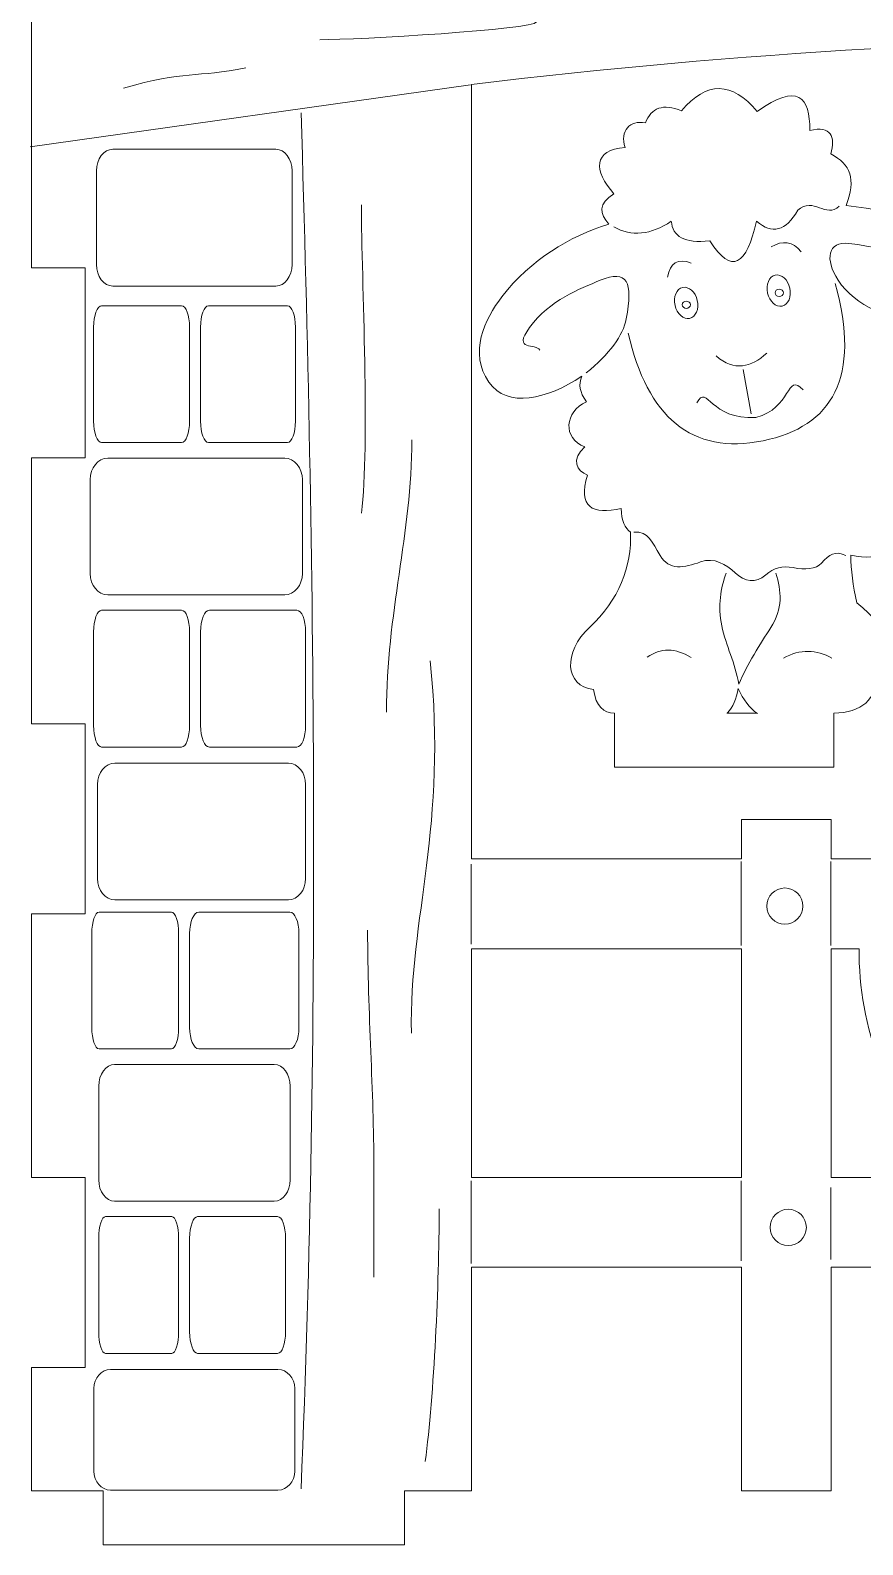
# Model space of a CAD drawing. Header units: centimetres. Extents: x -16.2 to 16.2, y -18.7 to 18.7.
# Drawn here: x -15.38 to -10.75, y -9.92 to -1.48 of the extents above; entities that cross this region are included whole.
import ezdxf

# ---------------------------------------------------------------- set-up
doc = ezdxf.new("R2010")
doc.units = ezdxf.units.CM
doc.header["$MEASUREMENT"] = 0
doc.layers.add('layer 1', color=7, linetype='Continuous')

msp = doc.modelspace()

# ---------------------------------------------------------------- linework, layer by layer
at = {"layer": 'layer 1', "color": 240, "lineweight": 9}
for points, knots in [([(-7.08311, -8.37122), (-7.02515, -8.46412), (-6.93061, -8.53301), (-6.8031, -8.64786), (-6.8031, -8.64786), (-6.68491, -8.74533), (-6.66989, -8.83753), (-6.75776, -8.92432), (-6.75776, -8.92432), (-6.93953, -8.7537), (-6.99104, -8.79321), (-6.83508, -8.98361), (-6.83508, -8.98361), (-6.92515, -9.02296), (-7.07139, -9.01543), (-7.23232, -9.00711), (-7.23232, -9.00711), (-7.07049, -9.18664), (-7.06368, -9.33854), (-7.21189, -9.46298), (-7.21189, -9.46298), (-7.47746, -9.1247), (-7.50336, -9.21024), (-7.32556, -9.54879), (-7.32556, -9.54879), (-7.46083, -9.6115), (-7.66663, -9.60448), (-7.94866, -9.52762), (-7.94866, -9.52762), (-8.20234, -9.4216), (-8.33703, -9.28267), (-8.35261, -9.11072), (-8.35261, -9.11072), (-8.35261, -9.11072), (-8.33461, -8.63148), (-8.33461, -8.63148), (-8.33461, -8.63148), (-8.45335, -8.658), (-8.63015, -8.65193), (-8.74762, -8.6531), (-8.74762, -8.6531), (-8.74762, -8.6531), (-8.85902, -9.26059), (-8.85902, -9.26059), (-8.85902, -9.26059), (-8.95739, -9.38628), (-9.08509, -9.47717), (-9.24531, -9.53311), (-9.24531, -9.53311), (-9.4056, -9.58903), (-9.59006, -9.61057), (-9.8188, -9.59649), (-9.8188, -9.59649), (-9.69186, -9.30799), (-9.7131, -9.21659), (-9.97565, -9.576), (-9.97565, -9.576), (-10.2489, -9.52662), (-10.3772, -9.41461), (-10.19494, -9.27971), (-10.19494, -9.27971), (-10.19494, -9.27971), (-9.93561, -9.08768), (-9.93561, -9.08768), (-9.93561, -9.08768), (-10.10039, -9.1044), (-10.26213, -9.06346), (-10.42099, -8.96497), (-10.42099, -8.96497), (-10.3078, -8.8716), (-10.24102, -8.80236), (-10.49871, -8.91198), (-10.49871, -8.91198), (-10.57154, -8.71259), (-10.51185, -8.59841), (-10.31965, -8.56918), (-10.31965, -8.56918), (-10.22015, -8.53586), (-10.11613, -8.45314), (-10.04425, -8.37122), (-10.04425, -8.37122), (-10.04425, -8.37122), (-10.92733, -8.37122), (-10.92733, -8.37122), (-10.92733, -8.37122), (-10.92733, -8.37122), (-10.92733, -9.61787), (-10.92733, -9.61787), (-10.92733, -9.61787), (-10.92733, -9.61787), (-11.42707, -9.61787), (-11.42707, -9.61787), (-11.42707, -9.61787), (-11.42707, -9.61787), (-11.42707, -8.37122), (-11.42707, -8.37122), (-11.42707, -8.37122), (-11.42707, -8.37122), (-12.93015, -8.37122), (-12.93015, -8.37122), (-12.93015, -8.37122), (-12.93015, -8.37122), (-12.93015, -9.61788), (-12.93015, -9.61788), (-12.93015, -9.61788), (-12.93015, -9.61788), (-13.30283, -9.61788), (-13.30283, -9.61788), (-13.30283, -9.61788), (-13.30283, -9.61788), (-13.30283, -9.91786), (-13.30283, -9.91786), (-13.30283, -9.91786), (-13.30283, -9.91786), (-14.97989, -9.91786), (-14.97989, -9.91786), (-14.97989, -9.91786), (-14.97989, -9.91786), (-14.97989, -9.61788), (-14.97989, -9.61788), (-14.97989, -9.61788), (-14.97989, -9.61788), (-15.37919, -9.61788), (-15.37919, -9.61788), (-15.37919, -9.61788), (-15.37919, -9.61788), (-15.37919, -8.93065), (-15.37919, -8.93065), (-15.37919, -8.93065), (-15.37919, -8.93065), (-15.07919, -8.93065), (-15.07919, -8.93065), (-15.07919, -8.93065), (-15.07919, -8.93065), (-15.07919, -7.8715), (-15.07919, -7.8715), (-15.07919, -7.8715), (-15.07919, -7.8715), (-15.37919, -7.8715), (-15.37919, -7.8715), (-15.37919, -7.8715), (-15.37919, -7.8715), (-15.37919, -6.40419), (-15.37919, -6.40419), (-15.37919, -6.40419), (-15.37919, -6.40419), (-15.07919, -6.40419), (-15.07919, -6.40419), (-15.07919, -6.40419), (-15.07919, -6.40419), (-15.07919, -5.34501), (-15.07919, -5.34501), (-15.07919, -5.34501), (-15.07919, -5.34501), (-15.37919, -5.34501), (-15.37919, -5.34501), (-15.37919, -5.34501), (-15.37919, -5.34501), (-15.37919, -3.86418), (-15.37919, -3.86418), (-15.37919, -3.86418), (-15.37919, -3.86418), (-15.07919, -3.86418), (-15.07919, -3.86418), (-15.07919, -3.86418), (-15.07919, -3.86418), (-15.07919, -2.80499), (-15.07919, -2.80499), (-15.07919, -2.80499), (-15.07919, -2.80499), (-15.37919, -2.80499), (-15.37919, -2.80499), (-15.37919, -2.80499), (-15.37919, -2.80499), (-15.37919, -2.09318), (-15.37919, -2.09318), (-15.37919, -2.09318), (-15.37919, -2.09318), (-15.37919, -2.09316), (-15.37919, -2.09316), (-15.37919, -2.09316), (-15.37919, -2.09316), (-15.37919, -0.54544), (-15.37919, -0.54544), (-15.37919, -0.54544), (-15.37919, -0.54544), (-8.53785, 6.29589), (-8.53785, 6.29589), (-8.53785, 6.29589), (-8.53785, 6.29589), (-1.6965, -0.54544), (-1.6965, -0.54544), (-1.6965, -0.54544), (-1.6965, -0.54544), (-1.6965, -2.09316), (-1.6965, -2.09316), (-1.6965, -2.09316), (-1.6965, -2.09316), (-1.69651, -2.09318), (-1.69651, -2.09318), (-1.69651, -2.09318), (-1.69651, -2.09318), (-1.69651, -2.80506), (-1.69651, -2.80506), (-1.69651, -2.80506), (-1.69651, -2.80506), (-1.99651, -2.80499), (-1.99651, -2.80499), (-1.99651, -2.80499), (-1.99651, -2.80499), (-1.99651, -3.86418), (-1.99651, -3.86418), (-1.99651, -3.86418), (-1.99651, -3.86418), (-1.6965, -3.86418), (-1.6965, -3.86418), (-1.6965, -3.86418), (-1.6965, -3.86418), (-1.6965, -5.34501), (-1.6965, -5.34501), (-1.6965, -5.34501), (-1.6965, -5.34501), (-1.99651, -5.34501), (-1.99651, -5.34501), (-1.99651, -5.34501), (-1.99651, -5.34501), (-1.99651, -6.40419), (-1.99651, -6.40419), (-1.99651, -6.40419), (-1.99651, -6.40419), (-1.6965, -6.40419), (-1.6965, -6.40419), (-1.6965, -6.40419), (-1.6965, -6.40419), (-1.6965, -7.8715), (-1.6965, -7.8715), (-1.6965, -7.8715), (-1.6965, -7.8715), (-1.99651, -7.8715), (-1.99651, -7.8715), (-1.99651, -7.8715), (-1.99651, -7.8715), (-1.99651, -8.93065), (-1.99651, -8.93065), (-1.99651, -8.93065), (-1.99651, -8.93065), (-1.6965, -8.93065), (-1.6965, -8.93065), (-1.6965, -8.93065), (-1.6965, -8.93065), (-1.69651, -9.61788), (-1.69651, -9.61788), (-1.69651, -9.61788), (-1.69651, -9.61788), (-2.09581, -9.61788), (-2.09581, -9.61788), (-2.09581, -9.61788), (-2.09581, -9.61788), (-2.09581, -9.91787), (-2.09581, -9.91787), (-2.09581, -9.91787), (-2.09581, -9.91787), (-3.77287, -9.91787), (-3.77287, -9.91787), (-3.77287, -9.91787), (-3.77287, -9.91787), (-3.77287, -9.61788), (-3.77287, -9.61788), (-3.77287, -9.61788), (-3.77287, -9.61788), (-4.14555, -9.61788), (-4.14555, -9.61788), (-4.14555, -9.61788), (-4.14555, -9.61788), (-4.14555, -8.37122), (-4.14555, -8.37122), (-4.14555, -8.37122), (-4.14555, -8.37122), (-6.10135, -8.37122), (-6.10135, -8.37122), (-6.10135, -8.37122), (-6.10135, -8.37122), (-6.10135, -9.61787), (-6.10135, -9.61787), (-6.10135, -9.61787), (-6.10135, -9.61787), (-6.60106, -9.61787), (-6.60106, -9.61787), (-6.60106, -9.61787), (-6.60106, -9.61787), (-6.60106, -8.37122), (-6.60106, -8.37122), (-6.60106, -8.37122), (-6.60106, -8.37122), (-7.08311, -8.37122), (-7.08311, -8.37122)], [0, 0, 0, 0, 0.0133333, 0.0133333, 0.0133333, 0.0133333, 0.0266667, 0.0266667, 0.0266667, 0.0266667, 0.04, 0.04, 0.04, 0.04, 0.0533333, 0.0533333, 0.0533333, 0.0533333, 0.0666667, 0.0666667, 0.0666667, 0.0666667, 0.08, 0.08, 0.08, 0.08, 0.0933333, 0.0933333, 0.0933333, 0.0933333, 0.1066667, 0.1066667, 0.1066667, 0.1066667, 0.12, 0.12, 0.12, 0.12, 0.1333333, 0.1333333, 0.1333333, 0.1333333, 0.1466667, 0.1466667, 0.1466667, 0.1466667, 0.16, 0.16, 0.16, 0.16, 0.1733333, 0.1733333, 0.1733333, 0.1733333, 0.1866667, 0.1866667, 0.1866667, 0.1866667, 0.2, 0.2, 0.2, 0.2, 0.2133333, 0.2133333, 0.2133333, 0.2133333, 0.2266667, 0.2266667, 0.2266667, 0.2266667, 0.24, 0.24, 0.24, 0.24, 0.2533333, 0.2533333, 0.2533333, 0.2533333, 0.2666667, 0.2666667, 0.2666667, 0.2666667, 0.28, 0.28, 0.28, 0.28, 0.2933333, 0.2933333, 0.2933333, 0.2933333, 0.3066667, 0.3066667, 0.3066667, 0.3066667, 0.32, 0.32, 0.32, 0.32, 0.3333333, 0.3333333, 0.3333333, 0.3333333, 0.3466667, 0.3466667, 0.3466667, 0.3466667, 0.36, 0.36, 0.36, 0.36, 0.3733333, 0.3733333, 0.3733333, 0.3733333, 0.3866667, 0.3866667, 0.3866667, 0.3866667, 0.4, 0.4, 0.4, 0.4, 0.4133333, 0.4133333, 0.4133333, 0.4133333, 0.4266667, 0.4266667, 0.4266667, 0.4266667, 0.44, 0.44, 0.44, 0.44, 0.4533333, 0.4533333, 0.4533333, 0.4533333, 0.4666667, 0.4666667, 0.4666667, 0.4666667, 0.48, 0.48, 0.48, 0.48, 0.4933333, 0.4933333, 0.4933333, 0.4933333, 0.5066667, 0.5066667, 0.5066667, 0.5066667, 0.52, 0.52, 0.52, 0.52, 0.5333333, 0.5333333, 0.5333333, 0.5333333, 0.5466667, 0.5466667, 0.5466667, 0.5466667, 0.56, 0.56, 0.56, 0.56, 0.5733333, 0.5733333, 0.5733333, 0.5733333, 0.5866667, 0.5866667, 0.5866667, 0.5866667, 0.6, 0.6, 0.6, 0.6, 0.6133333, 0.6133333, 0.6133333, 0.6133333, 0.6266667, 0.6266667, 0.6266667, 0.6266667, 0.64, 0.64, 0.64, 0.64, 0.6533333, 0.6533333, 0.6533333, 0.6533333, 0.6666667, 0.6666667, 0.6666667, 0.6666667, 0.68, 0.68, 0.68, 0.68, 0.6933333, 0.6933333, 0.6933333, 0.6933333, 0.7066667, 0.7066667, 0.7066667, 0.7066667, 0.72, 0.72, 0.72, 0.72, 0.7333333, 0.7333333, 0.7333333, 0.7333333, 0.7466667, 0.7466667, 0.7466667, 0.7466667, 0.76, 0.76, 0.76, 0.76, 0.7733333, 0.7733333, 0.7733333, 0.7733333, 0.7866667, 0.7866667, 0.7866667, 0.7866667, 0.8, 0.8, 0.8, 0.8, 0.8133333, 0.8133333, 0.8133333, 0.8133333, 0.8266667, 0.8266667, 0.8266667, 0.8266667, 0.84, 0.84, 0.84, 0.84, 0.8533333, 0.8533333, 0.8533333, 0.8533333, 0.8666667, 0.8666667, 0.8666667, 0.8666667, 0.88, 0.88, 0.88, 0.88, 0.8933333, 0.8933333, 0.8933333, 0.8933333, 0.9066667, 0.9066667, 0.9066667, 0.9066667, 0.92, 0.92, 0.92, 0.92, 0.9333333, 0.9333333, 0.9333333, 0.9333333, 0.9466667, 0.9466667, 0.9466667, 0.9466667, 0.96, 0.96, 0.96, 0.96, 0.9733333, 0.9733333, 0.9733333, 0.9733333, 1, 1, 1, 1]), ([(-12.93015, -6.09824), (-12.93015, -6.09824), (-11.42707, -6.09824), (-11.42707, -6.09824), (-11.42707, -6.09824), (-11.42707, -6.09824), (-11.42707, -5.87745), (-11.42707, -5.87745), (-11.42707, -5.87745), (-11.42707, -5.87745), (-10.92733, -5.87745), (-10.92733, -5.87745), (-10.92733, -5.87745), (-10.92733, -5.87745), (-10.92733, -6.09824), (-10.92733, -6.09824), (-10.92733, -6.09824), (-10.92733, -6.09824), (-10.70156, -6.09824), (-10.70156, -6.09824), (-10.70156, -6.09824), (-10.58645, -5.69285), (-10.33523, -5.31772), (-9.97528, -5.02231), (-9.97528, -5.02231), (-10.06459, -4.96423), (-10.13821, -4.94156), (-10.23551, -4.91314), (-10.23551, -4.91314), (-10.9334, -4.70918), (-10.29437, -3.92218), (-9.83402, -4.58931), (-9.83402, -4.58931), (-9.76513, -4.68905), (-9.65623, -4.77841), (-9.53937, -4.79537), (-9.53937, -4.79537), (-9.95097, -4.13933), (-9.65013, -3.41738), (-8.95615, -3.69851), (-8.95615, -3.69851), (-9.28759, -3.78944), (-9.43415, -4.27797), (-9.18678, -4.41451), (-9.18678, -4.41451), (-8.80181, -4.20767), (-8.44298, -4.19879), (-8.1125, -4.26071), (-8.1125, -4.26071), (-8.02925, -3.95768), (-8.10822, -3.71822), (-8.46871, -3.61088), (-8.46871, -3.61088), (-7.81949, -3.28812), (-7.52074, -3.69066), (-7.60752, -4.36187), (-7.60752, -4.36187), (-7.59724, -4.52147), (-7.39101, -4.63436), (-7.21698, -4.48495), (-7.21698, -4.48495), (-6.47418, -3.78609), (-6.29347, -4.73857), (-6.86911, -4.80093), (-6.86911, -4.80093), (-6.89255, -4.8034), (-6.91751, -4.79969), (-6.94312, -4.80394), (-6.94312, -4.80394), (-7.0423, -4.82035), (-7.1265, -4.85081), (-7.20233, -4.88898), (-7.20233, -4.88898), (-6.78429, -4.98773), (-6.49695, -5.3838), (-6.37604, -5.87745), (-6.37604, -5.87745), (-6.37604, -5.87745), (-6.10135, -5.87745), (-6.10135, -5.87745), (-6.10135, -5.87745), (-6.10135, -5.87745), (-6.10135, -6.09824), (-6.10135, -6.09824), (-6.10135, -6.09824), (-6.10135, -6.09824), (-4.14555, -6.09824), (-4.14555, -6.09824), (-4.14555, -6.09824), (-4.14555, -6.09824), (-4.14554, -1.78423), (-4.14554, -1.78423), (-4.14554, -1.78423), (-7.03207, -1.45074), (-9.95687, -1.42354), (-12.93015, -1.78423), (-12.93015, -1.78423), (-12.93015, -1.78423), (-12.93015, -6.09824), (-12.93015, -6.09824)], [0, 0, 0, 0, 0.0384615, 0.0384615, 0.0384615, 0.0384615, 0.0769231, 0.0769231, 0.0769231, 0.0769231, 0.1153846, 0.1153846, 0.1153846, 0.1153846, 0.1538462, 0.1538462, 0.1538462, 0.1538462, 0.1923077, 0.1923077, 0.1923077, 0.1923077, 0.2307692, 0.2307692, 0.2307692, 0.2307692, 0.2692308, 0.2692308, 0.2692308, 0.2692308, 0.3076923, 0.3076923, 0.3076923, 0.3076923, 0.3461538, 0.3461538, 0.3461538, 0.3461538, 0.3846154, 0.3846154, 0.3846154, 0.3846154, 0.4230769, 0.4230769, 0.4230769, 0.4230769, 0.4615385, 0.4615385, 0.4615385, 0.4615385, 0.5, 0.5, 0.5, 0.5, 0.5384615, 0.5384615, 0.5384615, 0.5384615, 0.5769231, 0.5769231, 0.5769231, 0.5769231, 0.6153846, 0.6153846, 0.6153846, 0.6153846, 0.6538462, 0.6538462, 0.6538462, 0.6538462, 0.6923077, 0.6923077, 0.6923077, 0.6923077, 0.7307692, 0.7307692, 0.7307692, 0.7307692, 0.7692308, 0.7692308, 0.7692308, 0.7692308, 0.8076923, 0.8076923, 0.8076923, 0.8076923, 0.8461538, 0.8461538, 0.8461538, 0.8461538, 0.8846154, 0.8846154, 0.8846154, 0.8846154, 0.9230769, 0.9230769, 0.9230769, 0.9230769, 1, 1, 1, 1]), ([(-12.13368, -5.28672), (-12.19456, -5.28261), (-12.23644, -5.25089), (-12.25021, -5.15432), (-12.25021, -5.15432), (-12.41069, -5.1355), (-12.42259, -4.94774), (-12.27085, -4.80651), (-12.27085, -4.80651), (-12.11063, -4.65741), (-12.03649, -4.46908), (-12.04466, -4.27748), (-12.04466, -4.27748), (-12.07517, -4.25401), (-12.09613, -4.21607), (-12.09606, -4.14629), (-12.09606, -4.14629), (-12.25497, -4.18133), (-12.34169, -4.14016), (-12.28298, -3.95972), (-12.28298, -3.95972), (-12.34413, -3.93985), (-12.37723, -3.86868), (-12.29851, -3.80316), (-12.29851, -3.80316), (-12.42494, -3.75459), (-12.41137, -3.60727), (-12.29004, -3.55104), (-12.29004, -3.55104), (-12.3278, -3.49702), (-12.33485, -3.45606), (-12.31513, -3.40896), (-12.31513, -3.40896), (-12.51005, -3.53932), (-12.73001, -3.58917), (-12.83317, -3.44191), (-12.83317, -3.44191), (-12.94581, -3.28112), (-12.85637, -3.08981), (-12.76029, -2.9663), (-12.76029, -2.9663), (-12.59675, -2.75606), (-12.38781, -2.63238), (-12.16466, -2.56142), (-12.16466, -2.56142), (-12.21681, -2.50434), (-12.22502, -2.44791), (-12.13657, -2.39292), (-12.13657, -2.39292), (-12.25161, -2.26504), (-12.25301, -2.14761), (-12.07425, -2.13479), (-12.07425, -2.13479), (-12.10498, -2.04165), (-12.0487, -1.97984), (-11.96127, -1.99822), (-11.96127, -1.99822), (-11.92896, -1.91235), (-11.86206, -1.88973), (-11.76057, -1.93035), (-11.76057, -1.93035), (-11.62085, -1.76487), (-11.48038, -1.76616), (-11.33914, -1.9342), (-11.33914, -1.9342), (-11.11279, -1.7739), (-11.04412, -1.85249), (-11.04714, -2.03967), (-11.04714, -2.03967), (-10.92475, -2.01377), (-10.90428, -2.07301), (-10.93013, -2.17094), (-10.93013, -2.17094), (-10.81962, -2.22853), (-10.78789, -2.311), (-10.84435, -2.45784), (-10.84435, -2.45784), (-10.54053, -2.49104), (-10.28616, -2.58229), (-10.10197, -2.75502), (-10.10197, -2.75502), (-9.91687, -2.92861), (-10.05238, -3.25992), (-10.39846, -3.14122), (-10.39846, -3.14122), (-10.36552, -3.26133), (-10.40689, -3.33239), (-10.48204, -3.38117), (-10.48204, -3.38117), (-10.27656, -3.50851), (-10.28575, -3.7147), (-10.45945, -3.9464), (-10.45945, -3.9464), (-10.38793, -4.06386), (-10.44282, -4.19527), (-10.59971, -4.20296), (-10.59971, -4.20296), (-10.54764, -4.38059), (-10.65518, -4.44317), (-10.81795, -4.40639), (-10.81795, -4.40639), (-10.81935, -4.48743), (-10.80539, -4.57613), (-10.78495, -4.6712), (-10.78495, -4.6712), (-10.60025, -4.82726), (-10.52829, -4.93259), (-10.69275, -5.06679), (-10.69275, -5.06679), (-10.66243, -5.21435), (-10.76198, -5.28034), (-10.91293, -5.28672), (-10.91293, -5.28672), (-10.91293, -5.28672), (-10.91293, -5.58672), (-10.91293, -5.58672), (-10.91293, -5.58672), (-10.91293, -5.58672), (-12.13368, -5.58672), (-12.13368, -5.58672), (-12.13368, -5.58672), (-12.13368, -5.58672), (-12.13368, -5.28672), (-12.13368, -5.28672)], [0, 0, 0, 0, 0.03125, 0.03125, 0.03125, 0.03125, 0.0625, 0.0625, 0.0625, 0.0625, 0.09375, 0.09375, 0.09375, 0.09375, 0.125, 0.125, 0.125, 0.125, 0.15625, 0.15625, 0.15625, 0.15625, 0.1875, 0.1875, 0.1875, 0.1875, 0.21875, 0.21875, 0.21875, 0.21875, 0.25, 0.25, 0.25, 0.25, 0.28125, 0.28125, 0.28125, 0.28125, 0.3125, 0.3125, 0.3125, 0.3125, 0.34375, 0.34375, 0.34375, 0.34375, 0.375, 0.375, 0.375, 0.375, 0.40625, 0.40625, 0.40625, 0.40625, 0.4375, 0.4375, 0.4375, 0.4375, 0.46875, 0.46875, 0.46875, 0.46875, 0.5, 0.5, 0.5, 0.5, 0.53125, 0.53125, 0.53125, 0.53125, 0.5625, 0.5625, 0.5625, 0.5625, 0.59375, 0.59375, 0.59375, 0.59375, 0.625, 0.625, 0.625, 0.625, 0.65625, 0.65625, 0.65625, 0.65625, 0.6875, 0.6875, 0.6875, 0.6875, 0.71875, 0.71875, 0.71875, 0.71875, 0.75, 0.75, 0.75, 0.75, 0.78125, 0.78125, 0.78125, 0.78125, 0.8125, 0.8125, 0.8125, 0.8125, 0.84375, 0.84375, 0.84375, 0.84375, 0.875, 0.875, 0.875, 0.875, 0.90625, 0.90625, 0.90625, 0.90625, 0.9375, 0.9375, 0.9375, 0.9375, 1, 1, 1, 1]), ([(-11.33802, -5.28833), (-11.38202, -5.25864), (-11.41716, -5.21103), (-11.44475, -5.14815), (-11.44475, -5.14815), (-11.45417, -5.2069), (-11.47388, -5.25306), (-11.50558, -5.28451)], [0, 0, 0, 0, 0.3333333, 0.3333333, 0.3333333, 0.3333333, 1, 1, 1, 1]), ([(-12.93015, -7.8715), (-12.93015, -7.8715), (-11.42707, -7.8715), (-11.42707, -7.8715), (-11.42707, -7.8715), (-11.42707, -7.8715), (-11.42707, -6.59793), (-11.42707, -6.59793), (-11.42707, -6.59793), (-11.42707, -6.59793), (-12.93015, -6.59793), (-12.93015, -6.59793), (-12.93015, -6.59793), (-12.93015, -6.59793), (-12.93015, -7.8715), (-12.93015, -7.8715)], [0, 0, 0, 0, 0.2, 0.2, 0.2, 0.2, 0.4, 0.4, 0.4, 0.4, 0.6, 0.6, 0.6, 0.6, 1, 1, 1, 1]), ([(-10.28496, -7.8715), (-10.6212, -7.47115), (-10.774, -7.02907), (-10.77269, -6.59793), (-10.77269, -6.59793), (-10.77269, -6.59793), (-10.92733, -6.59793), (-10.92733, -6.59793), (-10.92733, -6.59793), (-10.92733, -6.59793), (-10.92733, -7.8715), (-10.92733, -7.8715), (-10.92733, -7.8715), (-10.92733, -7.8715), (-10.28496, -7.8715), (-10.28496, -7.8715)], [0, 0, 0, 0, 0.2, 0.2, 0.2, 0.2, 0.4, 0.4, 0.4, 0.4, 0.6, 0.6, 0.6, 0.6, 1, 1, 1, 1])]:
    msp.add_open_spline(points, degree=3, knots=knots, dxfattribs=at)
at = {"layer": 'layer 1', "color": 250, "lineweight": 9}
for points in [[(-13.77351, -1.53483), (-13.56739, -1.53483), (-12.58145, -1.47797), (-12.56726, -1.4354)], [(-14.86628, -1.8046), (-14.52608, -1.70407), (-14.45895, -1.74798), (-14.18502, -1.69092)], [(-12.93586, -1.78552), (-12.93586, -1.78552), (-15.3849, -2.13158), (-15.3849, -2.13158)], [(-13.87806, -1.94274), (-13.80081, -4.43534), (-13.76991, -7.05154), (-13.87806, -9.60594)], [(-13.54236, -2.45476), (-13.5416, -2.87503), (-13.49331, -3.79957), (-13.54236, -4.17125)], [(-11.26084, -2.68798), (-11.19893, -2.65182), (-11.14061, -2.65752), (-11.09532, -2.71594)], [(-11.83817, -2.85773), (-11.82509, -2.77688), (-11.78106, -2.75068), (-11.70607, -2.77914)], [(-11.56729, -3.29645), (-11.46693, -3.38268), (-11.37424, -3.3615), (-11.28587, -3.28007)], [(-11.41741, -3.37079), (-11.41741, -3.37079), (-11.37295, -3.61941), (-11.37295, -3.61941)], [(-13.26156, -3.76359), (-13.26156, -4.28681), (-13.40316, -4.73274), (-13.40316, -5.27981)], [(-11.95095, -4.97465), (-11.87585, -4.92126), (-11.79473, -4.92166), (-11.70761, -4.97585)], [(-11.19296, -4.97927), (-11.10017, -4.92645), (-11.01077, -4.93253), (-10.92367, -4.97891)], [(-13.15956, -4.99373), (-13.06195, -5.91512), (-13.27612, -6.42077), (-13.26396, -7.06782)], [(-12.93089, -6.12708), (-12.93089, -6.12708), (-12.93089, -6.57348), (-12.93089, -6.57348)], [(-11.42801, -6.1122), (-11.42801, -6.1122), (-11.42801, -6.58092), (-11.42801, -6.58092)], [(-10.92953, -6.1122), (-10.92953, -6.1122), (-10.92953, -6.58092), (-10.92953, -6.58092)], [(-12.93089, -7.89036), (-12.93089, -7.89036), (-12.93089, -8.35164), (-12.93089, -8.35164)], [(-11.42801, -7.89036), (-11.42801, -7.89036), (-11.42801, -8.33676), (-11.42801, -8.33676)], [(-10.92953, -7.92756), (-10.92953, -7.92756), (-10.92953, -8.32932), (-10.92953, -8.32932)], [(-13.10976, -8.04766), (-13.109, -8.46793), (-13.13796, -9.08347), (-13.18701, -9.45515)]]:
    msp.add_open_spline(points, degree=3, dxfattribs=at)
for points, knots in [([(-14.92602, -2.14515), (-14.92602, -2.14515), (-14.01874, -2.14515), (-14.01874, -2.14515), (-14.01874, -2.14515), (-13.96901, -2.14515), (-13.92832, -2.19896), (-13.92832, -2.26473), (-13.92832, -2.26473), (-13.92832, -2.26473), (-13.92832, -2.78732), (-13.92832, -2.78732), (-13.92832, -2.78732), (-13.92832, -2.85309), (-13.96901, -2.9069), (-14.01874, -2.9069), (-14.01874, -2.9069), (-14.01874, -2.9069), (-14.92602, -2.9069), (-14.92602, -2.9069), (-14.92602, -2.9069), (-14.97575, -2.9069), (-15.01644, -2.85309), (-15.01644, -2.78732), (-15.01644, -2.78732), (-15.01644, -2.78732), (-15.01644, -2.26473), (-15.01644, -2.26473), (-15.01644, -2.26473), (-15.01644, -2.19896), (-14.97575, -2.14515), (-14.92602, -2.14515)], [0, 0, 0, 0, 0.1111111, 0.1111111, 0.1111111, 0.1111111, 0.2222222, 0.2222222, 0.2222222, 0.2222222, 0.3333333, 0.3333333, 0.3333333, 0.3333333, 0.4444444, 0.4444444, 0.4444444, 0.4444444, 0.5555556, 0.5555556, 0.5555556, 0.5555556, 0.6666667, 0.6666667, 0.6666667, 0.6666667, 0.7777778, 0.7777778, 0.7777778, 0.7777778, 1, 1, 1, 1]), ([(-12.13777, -2.57705), (-12.03897, -2.63275), (-11.93222, -2.62239), (-11.81751, -2.54597), (-11.81751, -2.54597), (-11.80943, -2.62967), (-11.74628, -2.67207), (-11.60264, -2.65413), (-11.60264, -2.65413), (-11.48129, -2.85017), (-11.39875, -2.78688), (-11.34276, -2.54614), (-11.34276, -2.54614), (-11.25646, -2.62082), (-11.18015, -2.60046), (-11.11385, -2.48507), (-11.11385, -2.48507), (-11.0264, -2.40635), (-10.9556, -2.53269), (-10.88321, -2.4622)], [0, 0, 0, 0, 0.1666667, 0.1666667, 0.1666667, 0.1666667, 0.3333333, 0.3333333, 0.3333333, 0.3333333, 0.5, 0.5, 0.5, 0.5, 0.6666667, 0.6666667, 0.6666667, 0.6666667, 1, 1, 1, 1]), ([(-10.22068, -2.93393), (-10.36062, -2.7809), (-10.55693, -2.70212), (-10.83026, -2.6695), (-10.83026, -2.6695), (-10.94554, -2.65575), (-10.96521, -2.75819), (-10.88899, -2.87396), (-10.88899, -2.87396), (-10.79025, -3.02393), (-10.60261, -3.08357), (-10.42605, -3.1378)], [0, 0, 0, 0, 0.25, 0.25, 0.25, 0.25, 0.5, 0.5, 0.5, 0.5, 1, 1, 1, 1]), ([(-12.29201, -3.39083), (-12.16104, -3.28548), (-12.08555, -3.18221), (-12.06818, -3.09025), (-12.06818, -3.09025), (-12.02883, -2.88188), (-12.06228, -2.8132), (-12.21285, -2.87495), (-12.21285, -2.87495), (-12.33025, -2.9231), (-12.49182, -2.98299), (-12.60617, -3.13808), (-12.60617, -3.13808), (-12.70548, -3.27277), (-12.56853, -3.22221), (-12.54971, -3.26428)], [0, 0, 0, 0, 0.2, 0.2, 0.2, 0.2, 0.4, 0.4, 0.4, 0.4, 0.6, 0.6, 0.6, 0.6, 1, 1, 1, 1]), ([(-11.23918, -2.8461), (-11.20487, -2.83838), (-11.1684, -2.87061), (-11.15773, -2.91807), (-11.15773, -2.91807), (-11.14706, -2.96553), (-11.16622, -3.01026), (-11.20054, -3.01798), (-11.20054, -3.01798), (-11.23485, -3.02569), (-11.27131, -2.99347), (-11.28198, -2.946), (-11.28198, -2.946), (-11.29265, -2.89854), (-11.27349, -2.85381), (-11.23918, -2.8461)], [0, 0, 0, 0, 0.2, 0.2, 0.2, 0.2, 0.4, 0.4, 0.4, 0.4, 0.6, 0.6, 0.6, 0.6, 1, 1, 1, 1]), ([(-12.05732, -3.17003), (-11.95108, -3.63436), (-11.70411, -3.84994), (-11.30715, -3.76867), (-11.30715, -3.76867), (-10.91977, -3.68936), (-10.76093, -3.4162), (-10.90487, -2.89252)], [0, 0, 0, 0, 0.3333333, 0.3333333, 0.3333333, 0.3333333, 1, 1, 1, 1]), ([(-11.75409, -2.9148), (-11.71978, -2.90708), (-11.68331, -2.93931), (-11.67264, -2.98677), (-11.67264, -2.98677), (-11.66197, -3.03423), (-11.68113, -3.07896), (-11.71545, -3.08668), (-11.71545, -3.08668), (-11.74976, -3.09439), (-11.78622, -3.06217), (-11.79689, -3.0147), (-11.79689, -3.0147), (-11.80756, -2.96724), (-11.7884, -2.92251), (-11.75409, -2.9148)], [0, 0, 0, 0, 0.2, 0.2, 0.2, 0.2, 0.4, 0.4, 0.4, 0.4, 0.6, 0.6, 0.6, 0.6, 1, 1, 1, 1]), ([(-11.2165, -2.92439), (-11.20354, -2.92439), (-11.19303, -2.93348), (-11.19303, -2.94469), (-11.19303, -2.94469), (-11.19303, -2.9559), (-11.20354, -2.96499), (-11.2165, -2.96499), (-11.2165, -2.96499), (-11.22946, -2.96499), (-11.23997, -2.9559), (-11.23997, -2.94469), (-11.23997, -2.94469), (-11.23997, -2.93348), (-11.22946, -2.92439), (-11.2165, -2.92439)], [0, 0, 0, 0, 0.2, 0.2, 0.2, 0.2, 0.4, 0.4, 0.4, 0.4, 0.6, 0.6, 0.6, 0.6, 1, 1, 1, 1]), ([(-14.98811, -3.01687), (-14.98811, -3.01687), (-14.54307, -3.01687), (-14.54307, -3.01687), (-14.54307, -3.01687), (-14.51867, -3.01687), (-14.49871, -3.07068), (-14.49871, -3.13644), (-14.49871, -3.13644), (-14.49871, -3.13644), (-14.49871, -3.65904), (-14.49871, -3.65904), (-14.49871, -3.65904), (-14.49871, -3.72481), (-14.51867, -3.77861), (-14.54307, -3.77861), (-14.54307, -3.77861), (-14.54307, -3.77861), (-14.98811, -3.77861), (-14.98811, -3.77861), (-14.98811, -3.77861), (-15.01251, -3.77861), (-15.03246, -3.72481), (-15.03246, -3.65904), (-15.03246, -3.65904), (-15.03246, -3.65904), (-15.03246, -3.13644), (-15.03246, -3.13644), (-15.03246, -3.13644), (-15.03246, -3.07068), (-15.01251, -3.01687), (-14.98811, -3.01687)], [0, 0, 0, 0, 0.1111111, 0.1111111, 0.1111111, 0.1111111, 0.2222222, 0.2222222, 0.2222222, 0.2222222, 0.3333333, 0.3333333, 0.3333333, 0.3333333, 0.4444444, 0.4444444, 0.4444444, 0.4444444, 0.5555556, 0.5555556, 0.5555556, 0.5555556, 0.6666667, 0.6666667, 0.6666667, 0.6666667, 0.7777778, 0.7777778, 0.7777778, 0.7777778, 1, 1, 1, 1]), ([(-14.3932, -3.01687), (-14.3932, -3.01687), (-13.95299, -3.01687), (-13.95299, -3.01687), (-13.95299, -3.01687), (-13.92885, -3.01687), (-13.90911, -3.07068), (-13.90911, -3.13644), (-13.90911, -3.13644), (-13.90911, -3.13644), (-13.90911, -3.65904), (-13.90911, -3.65904), (-13.90911, -3.65904), (-13.90911, -3.72481), (-13.92885, -3.77861), (-13.95299, -3.77861), (-13.95299, -3.77861), (-13.95299, -3.77861), (-14.3932, -3.77861), (-14.3932, -3.77861), (-14.3932, -3.77861), (-14.41734, -3.77861), (-14.43708, -3.72481), (-14.43708, -3.65904), (-14.43708, -3.65904), (-14.43708, -3.65904), (-14.43708, -3.13644), (-14.43708, -3.13644), (-14.43708, -3.13644), (-14.43708, -3.07068), (-14.41734, -3.01687), (-14.3932, -3.01687)], [0, 0, 0, 0, 0.1111111, 0.1111111, 0.1111111, 0.1111111, 0.2222222, 0.2222222, 0.2222222, 0.2222222, 0.3333333, 0.3333333, 0.3333333, 0.3333333, 0.4444444, 0.4444444, 0.4444444, 0.4444444, 0.5555556, 0.5555556, 0.5555556, 0.5555556, 0.6666667, 0.6666667, 0.6666667, 0.6666667, 0.7777778, 0.7777778, 0.7777778, 0.7777778, 1, 1, 1, 1]), ([(-11.73395, -2.99065), (-11.72158, -2.99065), (-11.71155, -2.99974), (-11.71155, -3.01096), (-11.71155, -3.01096), (-11.71155, -3.02218), (-11.72158, -3.03127), (-11.73395, -3.03127), (-11.73395, -3.03127), (-11.74632, -3.03127), (-11.75635, -3.02218), (-11.75635, -3.01096), (-11.75635, -3.01096), (-11.75635, -2.99974), (-11.74632, -2.99065), (-11.73395, -2.99065)], [0, 0, 0, 0, 0.2, 0.2, 0.2, 0.2, 0.4, 0.4, 0.4, 0.4, 0.6, 0.6, 0.6, 0.6, 1, 1, 1, 1]), ([(-11.67504, -3.55691), (-11.61472, -3.44823), (-11.60201, -3.6571), (-11.34613, -3.63872), (-11.34613, -3.63872), (-11.14822, -3.58861), (-11.17884, -3.38476), (-11.0834, -3.48538)], [0, 0, 0, 0, 0.3333333, 0.3333333, 0.3333333, 0.3333333, 1, 1, 1, 1]), ([(-14.95367, -3.86575), (-14.95367, -3.86575), (-13.96884, -3.86575), (-13.96884, -3.86575), (-13.96884, -3.86575), (-13.91486, -3.86575), (-13.87069, -3.91956), (-13.87069, -3.98533), (-13.87069, -3.98533), (-13.87069, -3.98533), (-13.87069, -4.50792), (-13.87069, -4.50792), (-13.87069, -4.50792), (-13.87069, -4.57369), (-13.91486, -4.6275), (-13.96884, -4.6275), (-13.96884, -4.6275), (-13.96884, -4.6275), (-14.95367, -4.6275), (-14.95367, -4.6275), (-14.95367, -4.6275), (-15.00766, -4.6275), (-15.05183, -4.57369), (-15.05183, -4.50792), (-15.05183, -4.50792), (-15.05183, -4.50792), (-15.05183, -3.98533), (-15.05183, -3.98533), (-15.05183, -3.98533), (-15.05183, -3.91956), (-15.00766, -3.86575), (-14.95367, -3.86575)], [0, 0, 0, 0, 0.1111111, 0.1111111, 0.1111111, 0.1111111, 0.2222222, 0.2222222, 0.2222222, 0.2222222, 0.3333333, 0.3333333, 0.3333333, 0.3333333, 0.4444444, 0.4444444, 0.4444444, 0.4444444, 0.5555556, 0.5555556, 0.5555556, 0.5555556, 0.6666667, 0.6666667, 0.6666667, 0.6666667, 0.7777778, 0.7777778, 0.7777778, 0.7777778, 1, 1, 1, 1]), ([(-12.02621, -4.27728), (-11.94362, -4.27199), (-11.92252, -4.33448), (-11.88031, -4.40722), (-11.88031, -4.40722), (-11.83011, -4.49371), (-11.74572, -4.47606), (-11.65526, -4.44367), (-11.65526, -4.44367), (-11.57882, -4.41631), (-11.5118, -4.45687), (-11.46123, -4.50449), (-11.46123, -4.50449), (-11.40886, -4.5538), (-11.34794, -4.56477), (-11.29165, -4.51554), (-11.29165, -4.51554), (-11.24675, -4.47625), (-11.19998, -4.46353), (-11.13932, -4.47534), (-11.13932, -4.47534), (-11.07391, -4.48808), (-11.01225, -4.48521), (-10.98173, -4.44983), (-10.98173, -4.44983), (-10.93953, -4.40091), (-10.90459, -4.37951), (-10.84555, -4.40769)], [0, 0, 0, 0, 0.125, 0.125, 0.125, 0.125, 0.25, 0.25, 0.25, 0.25, 0.375, 0.375, 0.375, 0.375, 0.5, 0.5, 0.5, 0.5, 0.625, 0.625, 0.625, 0.625, 0.75, 0.75, 0.75, 0.75, 1, 1, 1, 1]), ([(-11.51284, -4.5053), (-11.54176, -4.59), (-11.55953, -4.6872), (-11.53658, -4.79978), (-11.53658, -4.79978), (-11.51419, -4.90957), (-11.46028, -5.00874), (-11.44226, -5.12485), (-11.44226, -5.12485), (-11.39381, -5.01089), (-11.32316, -4.90137), (-11.26379, -4.8092), (-11.26379, -4.8092), (-11.19595, -4.70388), (-11.2034, -4.60576), (-11.23663, -4.50577)], [0, 0, 0, 0, 0.2, 0.2, 0.2, 0.2, 0.4, 0.4, 0.4, 0.4, 0.6, 0.6, 0.6, 0.6, 1, 1, 1, 1]), ([(-14.98811, -4.71289), (-14.98811, -4.71289), (-14.54307, -4.71289), (-14.54307, -4.71289), (-14.54307, -4.71289), (-14.51867, -4.71289), (-14.49871, -4.7667), (-14.49871, -4.83246), (-14.49871, -4.83246), (-14.49871, -4.83246), (-14.49871, -5.35506), (-14.49871, -5.35506), (-14.49871, -5.35506), (-14.49871, -5.42083), (-14.51867, -5.47463), (-14.54307, -5.47463), (-14.54307, -5.47463), (-14.54307, -5.47463), (-14.98811, -5.47463), (-14.98811, -5.47463), (-14.98811, -5.47463), (-15.01251, -5.47463), (-15.03246, -5.42083), (-15.03246, -5.35506), (-15.03246, -5.35506), (-15.03246, -5.35506), (-15.03246, -4.83246), (-15.03246, -4.83246), (-15.03246, -4.83246), (-15.03246, -4.7667), (-15.01251, -4.71289), (-14.98811, -4.71289)], [0, 0, 0, 0, 0.1111111, 0.1111111, 0.1111111, 0.1111111, 0.2222222, 0.2222222, 0.2222222, 0.2222222, 0.3333333, 0.3333333, 0.3333333, 0.3333333, 0.4444444, 0.4444444, 0.4444444, 0.4444444, 0.5555556, 0.5555556, 0.5555556, 0.5555556, 0.6666667, 0.6666667, 0.6666667, 0.6666667, 0.7777778, 0.7777778, 0.7777778, 0.7777778, 1, 1, 1, 1]), ([(-14.38851, -4.71289), (-14.38851, -4.71289), (-13.90117, -4.71289), (-13.90117, -4.71289), (-13.90117, -4.71289), (-13.87445, -4.71289), (-13.8526, -4.7667), (-13.8526, -4.83246), (-13.8526, -4.83246), (-13.8526, -4.83246), (-13.8526, -5.35506), (-13.8526, -5.35506), (-13.8526, -5.35506), (-13.8526, -5.42083), (-13.87445, -5.47463), (-13.90117, -5.47463), (-13.90117, -5.47463), (-13.90117, -5.47463), (-14.38851, -5.47463), (-14.38851, -5.47463), (-14.38851, -5.47463), (-14.41522, -5.47463), (-14.43708, -5.42083), (-14.43708, -5.35506), (-14.43708, -5.35506), (-14.43708, -5.35506), (-14.43708, -4.83246), (-14.43708, -4.83246), (-14.43708, -4.83246), (-14.43708, -4.7667), (-14.41522, -4.71289), (-14.38851, -4.71289)], [0, 0, 0, 0, 0.1111111, 0.1111111, 0.1111111, 0.1111111, 0.2222222, 0.2222222, 0.2222222, 0.2222222, 0.3333333, 0.3333333, 0.3333333, 0.3333333, 0.4444444, 0.4444444, 0.4444444, 0.4444444, 0.5555556, 0.5555556, 0.5555556, 0.5555556, 0.6666667, 0.6666667, 0.6666667, 0.6666667, 0.7777778, 0.7777778, 0.7777778, 0.7777778, 1, 1, 1, 1]), ([(-14.91462, -5.56415), (-14.91462, -5.56415), (-13.94885, -5.56415), (-13.94885, -5.56415), (-13.94885, -5.56415), (-13.8959, -5.56415), (-13.8526, -5.61796), (-13.8526, -5.68373), (-13.8526, -5.68373), (-13.8526, -5.68373), (-13.8526, -6.20632), (-13.8526, -6.20632), (-13.8526, -6.20632), (-13.8526, -6.27209), (-13.8959, -6.3259), (-13.94885, -6.3259), (-13.94885, -6.3259), (-13.94885, -6.3259), (-14.91462, -6.3259), (-14.91462, -6.3259), (-14.91462, -6.3259), (-14.96756, -6.3259), (-15.01088, -6.27209), (-15.01088, -6.20632), (-15.01088, -6.20632), (-15.01088, -6.20632), (-15.01088, -5.68373), (-15.01088, -5.68373), (-15.01088, -5.68373), (-15.01088, -5.61796), (-14.96756, -5.56415), (-14.91462, -5.56415)], [0, 0, 0, 0, 0.1111111, 0.1111111, 0.1111111, 0.1111111, 0.2222222, 0.2222222, 0.2222222, 0.2222222, 0.3333333, 0.3333333, 0.3333333, 0.3333333, 0.4444444, 0.4444444, 0.4444444, 0.4444444, 0.5555556, 0.5555556, 0.5555556, 0.5555556, 0.6666667, 0.6666667, 0.6666667, 0.6666667, 0.7777778, 0.7777778, 0.7777778, 0.7777778, 1, 1, 1, 1]), ([(-11.18545, -6.46109), (-11.24105, -6.46109), (-11.28612, -6.41602), (-11.28612, -6.36042), (-11.28612, -6.36042), (-11.28612, -6.30482), (-11.24105, -6.25975), (-11.18545, -6.25975), (-11.18545, -6.25975), (-11.12985, -6.25975), (-11.08478, -6.30482), (-11.08478, -6.36042), (-11.08478, -6.36042), (-11.08478, -6.41602), (-11.12985, -6.46109), (-11.18545, -6.46109)], [0, 0, 0, 0, 0.2, 0.2, 0.2, 0.2, 0.4, 0.4, 0.4, 0.4, 0.6, 0.6, 0.6, 0.6, 1, 1, 1, 1]), ([(-15.00238, -6.39437), (-15.00238, -6.39437), (-14.59981, -6.39437), (-14.59981, -6.39437), (-14.59981, -6.39437), (-14.57774, -6.39437), (-14.55968, -6.44818), (-14.55968, -6.51394), (-14.55968, -6.51394), (-14.55968, -6.51394), (-14.55968, -7.03654), (-14.55968, -7.03654), (-14.55968, -7.03654), (-14.55968, -7.10231), (-14.57774, -7.15611), (-14.59981, -7.15611), (-14.59981, -7.15611), (-14.59981, -7.15611), (-15.00238, -7.15611), (-15.00238, -7.15611), (-15.00238, -7.15611), (-15.02445, -7.15611), (-15.0425, -7.10231), (-15.0425, -7.03654), (-15.0425, -7.03654), (-15.0425, -7.03654), (-15.0425, -6.51394), (-15.0425, -6.51394), (-15.0425, -6.51394), (-15.0425, -6.44818), (-15.02445, -6.39437), (-15.00238, -6.39437)], [0, 0, 0, 0, 0.1111111, 0.1111111, 0.1111111, 0.1111111, 0.2222222, 0.2222222, 0.2222222, 0.2222222, 0.3333333, 0.3333333, 0.3333333, 0.3333333, 0.4444444, 0.4444444, 0.4444444, 0.4444444, 0.5555556, 0.5555556, 0.5555556, 0.5555556, 0.6666667, 0.6666667, 0.6666667, 0.6666667, 0.7777778, 0.7777778, 0.7777778, 0.7777778, 1, 1, 1, 1]), ([(-14.44752, -6.39437), (-14.44752, -6.39437), (-13.94044, -6.39437), (-13.94044, -6.39437), (-13.94044, -6.39437), (-13.91265, -6.39437), (-13.8899, -6.44818), (-13.8899, -6.51394), (-13.8899, -6.51394), (-13.8899, -6.51394), (-13.8899, -7.03654), (-13.8899, -7.03654), (-13.8899, -7.03654), (-13.8899, -7.10231), (-13.91265, -7.15611), (-13.94044, -7.15611), (-13.94044, -7.15611), (-13.94044, -7.15611), (-14.44752, -7.15611), (-14.44752, -7.15611), (-14.44752, -7.15611), (-14.47531, -7.15611), (-14.49806, -7.10231), (-14.49806, -7.03654), (-14.49806, -7.03654), (-14.49806, -7.03654), (-14.49806, -6.51394), (-14.49806, -6.51394), (-14.49806, -6.51394), (-14.49806, -6.44818), (-14.47531, -6.39437), (-14.44752, -6.39437)], [0, 0, 0, 0, 0.1111111, 0.1111111, 0.1111111, 0.1111111, 0.2222222, 0.2222222, 0.2222222, 0.2222222, 0.3333333, 0.3333333, 0.3333333, 0.3333333, 0.4444444, 0.4444444, 0.4444444, 0.4444444, 0.5555556, 0.5555556, 0.5555556, 0.5555556, 0.6666667, 0.6666667, 0.6666667, 0.6666667, 0.7777778, 0.7777778, 0.7777778, 0.7777778, 1, 1, 1, 1]), ([(-13.50756, -6.49565), (-13.50756, -6.96054), (-13.47276, -7.38966), (-13.47276, -7.81878), (-13.47276, -7.81878), (-13.47276, -7.99758), (-13.47276, -8.2479), (-13.47276, -8.4267)], [0, 0, 0, 0, 0.3333333, 0.3333333, 0.3333333, 0.3333333, 1, 1, 1, 1]), ([(-14.91552, -7.24325), (-14.91552, -7.24325), (-14.02697, -7.24325), (-14.02697, -7.24325), (-14.02697, -7.24325), (-13.97826, -7.24325), (-13.93841, -7.29706), (-13.93841, -7.36283), (-13.93841, -7.36283), (-13.93841, -7.36283), (-13.93841, -7.88542), (-13.93841, -7.88542), (-13.93841, -7.88542), (-13.93841, -7.95119), (-13.97826, -8.005), (-14.02697, -8.005), (-14.02697, -8.005), (-14.02697, -8.005), (-14.91552, -8.005), (-14.91552, -8.005), (-14.91552, -8.005), (-14.96422, -8.005), (-15.00408, -7.95119), (-15.00408, -7.88542), (-15.00408, -7.88542), (-15.00408, -7.88542), (-15.00408, -7.36283), (-15.00408, -7.36283), (-15.00408, -7.36283), (-15.00408, -7.29706), (-14.96422, -7.24325), (-14.91552, -7.24325)], [0, 0, 0, 0, 0.1111111, 0.1111111, 0.1111111, 0.1111111, 0.2222222, 0.2222222, 0.2222222, 0.2222222, 0.3333333, 0.3333333, 0.3333333, 0.3333333, 0.4444444, 0.4444444, 0.4444444, 0.4444444, 0.5555556, 0.5555556, 0.5555556, 0.5555556, 0.6666667, 0.6666667, 0.6666667, 0.6666667, 0.7777778, 0.7777778, 0.7777778, 0.7777778, 1, 1, 1, 1]), ([(-14.96715, -8.09039), (-14.96715, -8.09039), (-14.59662, -8.09039), (-14.59662, -8.09039), (-14.59662, -8.09039), (-14.57631, -8.09039), (-14.55968, -8.1442), (-14.55968, -8.20996), (-14.55968, -8.20996), (-14.55968, -8.20996), (-14.55968, -8.73256), (-14.55968, -8.73256), (-14.55968, -8.73256), (-14.55968, -8.79833), (-14.57631, -8.85213), (-14.59662, -8.85213), (-14.59662, -8.85213), (-14.59662, -8.85213), (-14.96715, -8.85213), (-14.96715, -8.85213), (-14.96715, -8.85213), (-14.98746, -8.85213), (-15.00408, -8.79833), (-15.00408, -8.73256), (-15.00408, -8.73256), (-15.00408, -8.73256), (-15.00408, -8.20996), (-15.00408, -8.20996), (-15.00408, -8.20996), (-15.00408, -8.1442), (-14.98746, -8.09039), (-14.96715, -8.09039)], [0, 0, 0, 0, 0.1111111, 0.1111111, 0.1111111, 0.1111111, 0.2222222, 0.2222222, 0.2222222, 0.2222222, 0.3333333, 0.3333333, 0.3333333, 0.3333333, 0.4444444, 0.4444444, 0.4444444, 0.4444444, 0.5555556, 0.5555556, 0.5555556, 0.5555556, 0.6666667, 0.6666667, 0.6666667, 0.6666667, 0.7777778, 0.7777778, 0.7777778, 0.7777778, 1, 1, 1, 1]), ([(-14.45369, -8.09039), (-14.45369, -8.09039), (-14.00865, -8.09039), (-14.00865, -8.09039), (-14.00865, -8.09039), (-13.98425, -8.09039), (-13.96429, -8.1442), (-13.96429, -8.20996), (-13.96429, -8.20996), (-13.96429, -8.20996), (-13.96429, -8.73256), (-13.96429, -8.73256), (-13.96429, -8.73256), (-13.96429, -8.79833), (-13.98425, -8.85213), (-14.00865, -8.85213), (-14.00865, -8.85213), (-14.00865, -8.85213), (-14.45369, -8.85213), (-14.45369, -8.85213), (-14.45369, -8.85213), (-14.47809, -8.85213), (-14.49806, -8.79833), (-14.49806, -8.73256), (-14.49806, -8.73256), (-14.49806, -8.73256), (-14.49806, -8.20996), (-14.49806, -8.20996), (-14.49806, -8.20996), (-14.49806, -8.1442), (-14.47809, -8.09039), (-14.45369, -8.09039)], [0, 0, 0, 0, 0.1111111, 0.1111111, 0.1111111, 0.1111111, 0.2222222, 0.2222222, 0.2222222, 0.2222222, 0.3333333, 0.3333333, 0.3333333, 0.3333333, 0.4444444, 0.4444444, 0.4444444, 0.4444444, 0.5555556, 0.5555556, 0.5555556, 0.5555556, 0.6666667, 0.6666667, 0.6666667, 0.6666667, 0.7777778, 0.7777778, 0.7777778, 0.7777778, 1, 1, 1, 1]), ([(-11.16661, -8.25089), (-11.22221, -8.25089), (-11.26728, -8.20582), (-11.26728, -8.15022), (-11.26728, -8.15022), (-11.26728, -8.09462), (-11.22221, -8.04955), (-11.16661, -8.04955), (-11.16661, -8.04955), (-11.11101, -8.04955), (-11.06594, -8.09462), (-11.06594, -8.15022), (-11.06594, -8.15022), (-11.06594, -8.20582), (-11.11101, -8.25089), (-11.16661, -8.25089)], [0, 0, 0, 0, 0.2, 0.2, 0.2, 0.2, 0.4, 0.4, 0.4, 0.4, 0.6, 0.6, 0.6, 0.6, 1, 1, 1, 1]), ([(-14.9386, -8.94165), (-14.9386, -8.94165), (-14.00648, -8.94165), (-14.00648, -8.94165), (-14.00648, -8.94165), (-13.95538, -8.94165), (-13.91357, -8.98913), (-13.91357, -9.04715), (-13.91357, -9.04715), (-13.91357, -9.04715), (-13.91357, -9.50825), (-13.91357, -9.50825), (-13.91357, -9.50825), (-13.91357, -9.56628), (-13.95538, -9.61376), (-14.00648, -9.61376), (-14.00648, -9.61376), (-14.00648, -9.61376), (-14.9386, -9.61376), (-14.9386, -9.61376), (-14.9386, -9.61376), (-14.9897, -9.61376), (-15.0315, -9.56628), (-15.0315, -9.50825), (-15.0315, -9.50825), (-15.0315, -9.50825), (-15.0315, -9.04715), (-15.0315, -9.04715), (-15.0315, -9.04715), (-15.0315, -8.98913), (-14.9897, -8.94165), (-14.9386, -8.94165)], [0, 0, 0, 0, 0.1111111, 0.1111111, 0.1111111, 0.1111111, 0.2222222, 0.2222222, 0.2222222, 0.2222222, 0.3333333, 0.3333333, 0.3333333, 0.3333333, 0.4444444, 0.4444444, 0.4444444, 0.4444444, 0.5555556, 0.5555556, 0.5555556, 0.5555556, 0.6666667, 0.6666667, 0.6666667, 0.6666667, 0.7777778, 0.7777778, 0.7777778, 0.7777778, 1, 1, 1, 1])]:
    msp.add_open_spline(points, degree=3, knots=knots, dxfattribs=at)
at = {"layer": 'layer 1', "color": 240, "lineweight": 9}
msp.add_open_spline([(-11.5079, -5.28672), (-11.5079, -5.28672), (-11.34034, -5.28672), (-11.34034, -5.28672)], degree=3, dxfattribs=at)

doc.saveas('drawing.dxf')
